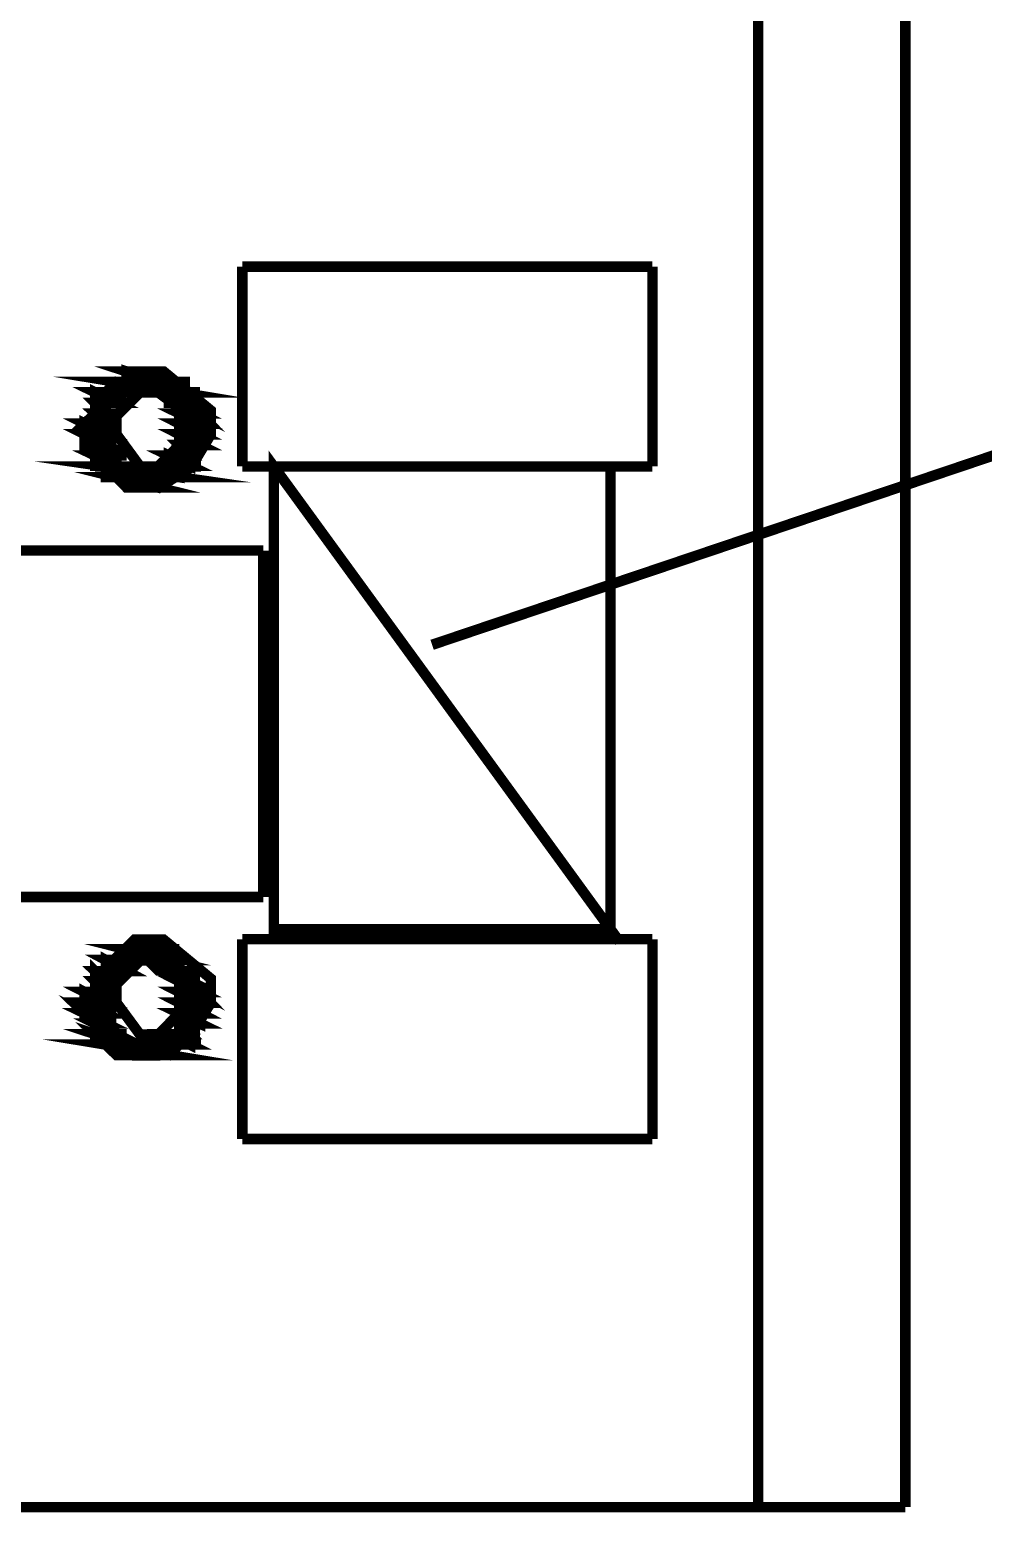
# Model space of a CAD drawing. Extents: x 0 to 210, y 0 to 297.
# Drawn here: x 100.04 to 103.88, y 230.9 to 236.88 of the extents above; entities that cross this region are included whole.
import ezdxf

# ---------------------------------------------------------------- set-up
doc = ezdxf.new("R2010")
doc.units = 0
doc.header["$MEASUREMENT"] = 0
doc.layers.add('C00-00-00-BLACK', color=7, linetype='Continuous')
doc.layers.add('CFF-00-00', color=1, linetype='Continuous')

msp = doc.modelspace()

# ---------------------------------------------------------------- linework, layer by layer
at = {"layer": 'C00-00-00-BLACK', "const_width": 0.0423}
for points in [[(103.568, 251.272), (103.568, 230.926)], [(102.975, 242.117), (102.975, 230.926)], [(100.896, 235.928), (102.549, 235.928)], [(100.896, 235.122), (100.896, 235.928)], [(102.549, 235.928), (102.549, 235.122)], [(102.549, 235.122), (100.896, 235.122)], [(101.023, 235.122), (101.023, 233.216)], [(102.38, 235.122), (102.38, 233.216)], [(99.7507, 234.783), (100.981, 234.783)], [(100.981, 234.783), (100.981, 233.386)], [(100.981, 233.386), (99.7507, 233.386)], [(100.896, 233.216), (102.549, 233.216)], [(100.896, 232.41), (100.896, 233.216)], [(102.549, 233.216), (102.549, 232.41)], [(102.549, 232.41), (100.896, 232.41)], [(95.1699, 230.926), (103.568, 230.926)]]:
    msp.add_lwpolyline(points, dxfattribs=at)
for points in [[(100.769, 235.295), (100.769, 235.348), (100.579, 235.505), (100.516, 235.505), (100.462, 235.505), (100.303, 235.348), (100.303, 235.295), (100.303, 235.231), (100.462, 235.037), (100.516, 235.037), (100.558, 235.037), (100.689, 235.118), (100.769, 235.251), (100.769, 235.295)], [(100.769, 235.295), (100.769, 235.348), (100.579, 235.505), (100.516, 235.505), (100.462, 235.505), (100.303, 235.348), (100.303, 235.295), (100.303, 235.231), (100.462, 235.037), (100.516, 235.037), (100.558, 235.037), (100.689, 235.118), (100.769, 235.251), (100.769, 235.295)], [(100.558, 235.505), (100.43, 235.505), (100.558, 235.463), (100.558, 235.505)], [(100.43, 235.505), (100.558, 235.463), (100.43, 235.463), (100.43, 235.505)], [(100.473, 235.505), (100.558, 235.505), (100.43, 235.505), (100.473, 235.505)], [(100.473, 235.505), (100.516, 235.505), (100.558, 235.505), (100.473, 235.505)], [(100.516, 235.505), (100.473, 235.505), (100.558, 235.505), (100.516, 235.505)], [(100.642, 235.463), (100.389, 235.463), (100.642, 235.421), (100.642, 235.463)], [(100.389, 235.421), (100.303, 235.421), (100.389, 235.379), (100.389, 235.421)], [(100.303, 235.421), (100.389, 235.379), (100.303, 235.379), (100.303, 235.421)], [(100.346, 235.421), (100.389, 235.421), (100.303, 235.421), (100.346, 235.421)], [(100.389, 235.463), (100.642, 235.421), (100.346, 235.421), (100.389, 235.463)], [(100.346, 235.421), (100.642, 235.421), (100.685, 235.421), (100.346, 235.421)], [(100.642, 235.421), (100.685, 235.421), (100.346, 235.421), (100.642, 235.421)], [(100.346, 235.421), (100.476, 235.421), (100.518, 235.421), (100.346, 235.421)], [(100.476, 235.421), (100.518, 235.421), (100.346, 235.421), (100.476, 235.421)], [(100.346, 235.421), (100.476, 235.421), (100.518, 235.421), (100.346, 235.421)], [(100.476, 235.421), (100.518, 235.421), (100.346, 235.421), (100.476, 235.421)], [(100.346, 235.421), (100.476, 235.421), (100.518, 235.421), (100.346, 235.421)], [(100.476, 235.421), (100.518, 235.421), (100.346, 235.421), (100.476, 235.421)], [(100.43, 235.421), (100.473, 235.421), (100.346, 235.421), (100.43, 235.421)], [(100.43, 235.421), (100.346, 235.421), (100.473, 235.421), (100.43, 235.421)], [(100.43, 235.421), (100.346, 235.421), (100.389, 235.421), (100.43, 235.421)], [(100.43, 235.463), (100.6, 235.463), (100.389, 235.463), (100.43, 235.463)], [(100.642, 235.463), (100.685, 235.463), (100.389, 235.463), (100.642, 235.463)], [(100.642, 235.463), (100.389, 235.463), (100.6, 235.463), (100.642, 235.463)], [(100.685, 235.295), (100.685, 235.326), (100.557, 235.421), (100.516, 235.421), (100.484, 235.421), (100.389, 235.326), (100.389, 235.295), (100.389, 235.252), (100.484, 235.122), (100.516, 235.122), (100.557, 235.122), (100.685, 235.252), (100.685, 235.295)], [(100.685, 235.295), (100.685, 235.326), (100.557, 235.421), (100.516, 235.421), (100.484, 235.421), (100.389, 235.326), (100.389, 235.295), (100.389, 235.252), (100.484, 235.122), (100.516, 235.122), (100.557, 235.122), (100.685, 235.252), (100.685, 235.295)], [(100.6, 235.463), (100.642, 235.463), (100.43, 235.463), (100.6, 235.463)], [(100.6, 235.463), (100.43, 235.463), (100.558, 235.463), (100.6, 235.463)], [(100.6, 235.463), (100.43, 235.463), (100.6, 235.463)], [(100.642, 235.421), (100.473, 235.421), (100.642, 235.421)], [(100.473, 235.421), (100.642, 235.421), (100.516, 235.421), (100.473, 235.421)], [(100.642, 235.421), (100.516, 235.421), (100.642, 235.421)], [(100.516, 235.421), (100.642, 235.421), (100.558, 235.421), (100.516, 235.421)], [(100.685, 235.421), (100.6, 235.421), (100.685, 235.379), (100.685, 235.421)], [(100.642, 235.421), (100.558, 235.421), (100.685, 235.421), (100.642, 235.421)], [(100.558, 235.421), (100.685, 235.421), (100.6, 235.421), (100.558, 235.421)], [(100.6, 235.421), (100.685, 235.379), (100.6, 235.379), (100.6, 235.421)], [(100.6, 235.421), (100.685, 235.421), (100.726, 235.421), (100.6, 235.421)], [(100.685, 235.421), (100.726, 235.421), (100.6, 235.421), (100.685, 235.421)], [(100.346, 235.379), (100.303, 235.379), (100.346, 235.336), (100.346, 235.379)], [(100.303, 235.379), (100.346, 235.336), (100.303, 235.336), (100.303, 235.379)], [(100.303, 235.379), (100.389, 235.379), (100.43, 235.379), (100.303, 235.379)], [(100.389, 235.379), (100.43, 235.379), (100.303, 235.379), (100.389, 235.379)], [(100.346, 235.379), (100.389, 235.379), (100.303, 235.379), (100.346, 235.379)], [(100.346, 235.379), (100.303, 235.379), (100.389, 235.379), (100.346, 235.379)], [(100.685, 235.379), (100.642, 235.379), (100.726, 235.336), (100.685, 235.379)], [(100.685, 235.379), (100.6, 235.379), (100.685, 235.379)], [(100.6, 235.379), (100.685, 235.379), (100.642, 235.379), (100.6, 235.379)], [(100.642, 235.379), (100.726, 235.336), (100.642, 235.336), (100.642, 235.379)], [(100.642, 235.379), (100.685, 235.379), (100.726, 235.379), (100.642, 235.379)], [(100.685, 235.379), (100.726, 235.379), (100.642, 235.379), (100.685, 235.379)], [(100.303, 235.336), (100.346, 235.295), (100.261, 235.295), (100.303, 235.336)], [(100.261, 235.295), (100.346, 235.252), (100.261, 235.252), (100.261, 235.295)], [(100.346, 235.336), (100.303, 235.336), (100.346, 235.295), (100.346, 235.336)], [(100.303, 235.336), (100.346, 235.336), (100.389, 235.336), (100.303, 235.336)], [(100.346, 235.336), (100.389, 235.336), (100.303, 235.336), (100.346, 235.336)], [(100.726, 235.336), (100.642, 235.336), (100.726, 235.295), (100.726, 235.336)], [(100.642, 235.336), (100.726, 235.295), (100.642, 235.295), (100.642, 235.336)], [(100.642, 235.336), (100.726, 235.336), (100.769, 235.336), (100.642, 235.336)], [(100.726, 235.336), (100.769, 235.336), (100.642, 235.336), (100.726, 235.336)], [(100.642, 235.295), (100.726, 235.252), (100.642, 235.252), (100.642, 235.295)], [(100.346, 235.295), (100.261, 235.295), (100.346, 235.252), (100.346, 235.295)], [(100.346, 235.252), (100.261, 235.252), (100.346, 235.209), (100.346, 235.252)], [(100.261, 235.295), (100.346, 235.295), (100.389, 235.295), (100.261, 235.295)], [(100.346, 235.295), (100.389, 235.295), (100.261, 235.295), (100.346, 235.295)], [(100.261, 235.252), (100.346, 235.209), (100.261, 235.209), (100.261, 235.252)], [(100.261, 235.252), (100.346, 235.252), (100.389, 235.252), (100.261, 235.252)], [(100.346, 235.252), (100.389, 235.252), (100.261, 235.252), (100.346, 235.252)], [(100.261, 235.252), (100.346, 235.252), (100.389, 235.252), (100.261, 235.252)], [(100.346, 235.252), (100.389, 235.252), (100.261, 235.252), (100.346, 235.252)], [(100.726, 235.295), (100.642, 235.295), (100.726, 235.252), (100.726, 235.295)], [(100.726, 235.252), (100.642, 235.252), (100.726, 235.209), (100.726, 235.252)], [(100.642, 235.295), (100.726, 235.295), (100.769, 235.295), (100.642, 235.295)], [(100.726, 235.295), (100.769, 235.295), (100.642, 235.295), (100.726, 235.295)], [(100.642, 235.295), (100.726, 235.295), (100.769, 235.295), (100.642, 235.295)], [(100.726, 235.295), (100.769, 235.295), (100.642, 235.295), (100.726, 235.295)], [(100.642, 235.252), (100.726, 235.209), (100.642, 235.209), (100.642, 235.252)], [(100.642, 235.252), (100.726, 235.252), (100.769, 235.252), (100.642, 235.252)], [(100.726, 235.252), (100.769, 235.252), (100.642, 235.252), (100.726, 235.252)], [(100.346, 235.209), (100.261, 235.209), (100.346, 235.209)], [(100.261, 235.209), (100.346, 235.209), (100.303, 235.209), (100.261, 235.209)], [(100.346, 235.209), (100.303, 235.209), (100.346, 235.166), (100.346, 235.209)], [(100.303, 235.209), (100.346, 235.166), (100.303, 235.166), (100.303, 235.209)], [(100.303, 235.209), (100.346, 235.209), (100.389, 235.209), (100.303, 235.209)], [(100.346, 235.209), (100.389, 235.209), (100.303, 235.209), (100.346, 235.209)], [(100.685, 235.209), (100.642, 235.209), (100.685, 235.166), (100.685, 235.209)], [(100.642, 235.209), (100.685, 235.166), (100.642, 235.166), (100.642, 235.209)], [(100.642, 235.209), (100.726, 235.209), (100.769, 235.209), (100.642, 235.209)], [(100.726, 235.209), (100.769, 235.209), (100.642, 235.209), (100.726, 235.209)], [(100.685, 235.209), (100.726, 235.209), (100.642, 235.209), (100.685, 235.209)], [(100.685, 235.209), (100.642, 235.209), (100.726, 235.209), (100.685, 235.209)], [(100.642, 235.122), (100.346, 235.122), (100.642, 235.079), (100.642, 235.122)], [(100.389, 235.166), (100.303, 235.166), (100.389, 235.125), (100.389, 235.166)], [(100.303, 235.166), (100.389, 235.125), (100.303, 235.125), (100.303, 235.166)], [(100.389, 235.166), (100.43, 235.166), (100.303, 235.166), (100.389, 235.166)], [(100.389, 235.166), (100.303, 235.166), (100.346, 235.166), (100.389, 235.166)], [(100.303, 235.166), (100.389, 235.166), (100.43, 235.166), (100.303, 235.166)], [(100.389, 235.166), (100.43, 235.166), (100.303, 235.166), (100.389, 235.166)], [(100.389, 235.122), (100.303, 235.122), (100.43, 235.122), (100.389, 235.122)], [(100.303, 235.122), (100.43, 235.122), (100.346, 235.122), (100.303, 235.122)], [(100.346, 235.122), (100.642, 235.079), (100.346, 235.079), (100.346, 235.122)], [(100.346, 235.122), (100.43, 235.122), (100.473, 235.122), (100.346, 235.122)], [(100.43, 235.122), (100.473, 235.122), (100.346, 235.122), (100.43, 235.122)], [(100.473, 235.122), (100.516, 235.122), (100.346, 235.122), (100.473, 235.122)], [(100.473, 235.122), (100.346, 235.122), (100.43, 235.122), (100.473, 235.122)], [(100.346, 235.122), (100.476, 235.122), (100.518, 235.122), (100.346, 235.122)], [(100.476, 235.122), (100.518, 235.122), (100.346, 235.122), (100.476, 235.122)], [(100.516, 235.122), (100.642, 235.122), (100.473, 235.122), (100.516, 235.122)], [(100.558, 235.122), (100.642, 235.122), (100.516, 235.122), (100.558, 235.122)], [(100.642, 235.122), (100.516, 235.122), (100.642, 235.122)], [(100.685, 235.166), (100.6, 235.166), (100.685, 235.125), (100.685, 235.166)], [(100.6, 235.122), (100.685, 235.122), (100.558, 235.122), (100.6, 235.122)], [(100.558, 235.122), (100.688, 235.122), (100.729, 235.122), (100.558, 235.122)], [(100.688, 235.122), (100.729, 235.122), (100.558, 235.122), (100.688, 235.122)], [(100.642, 235.122), (100.685, 235.122), (100.558, 235.122), (100.642, 235.122)], [(100.642, 235.122), (100.558, 235.122), (100.685, 235.122), (100.642, 235.122)], [(100.642, 235.122), (100.558, 235.122), (100.642, 235.122)], [(100.6, 235.166), (100.685, 235.125), (100.6, 235.125), (100.6, 235.166)], [(100.642, 235.166), (100.685, 235.166), (100.6, 235.166), (100.642, 235.166)], [(100.685, 235.122), (100.6, 235.122), (100.685, 235.122)], [(100.685, 235.166), (100.642, 235.166), (100.685, 235.166)], [(102.38, 235.122), (101.023, 235.122), (102.38, 233.256), (102.38, 235.122)], [(101.023, 235.122), (102.38, 233.256), (101.023, 233.256), (101.023, 235.122)], [(100.6, 235.079), (100.389, 235.079), (100.558, 235.037), (100.6, 235.079)], [(100.389, 235.079), (100.558, 235.037), (100.43, 235.037), (100.389, 235.079)], [(100.346, 235.079), (100.642, 235.079), (100.685, 235.079), (100.346, 235.079)], [(100.642, 235.079), (100.685, 235.079), (100.346, 235.079), (100.642, 235.079)], [(100.642, 235.079), (100.346, 235.079), (100.6, 235.079), (100.642, 235.079)], [(100.346, 235.079), (100.6, 235.079), (100.389, 235.079), (100.346, 235.079)], [(100.389, 235.079), (100.6, 235.079), (100.642, 235.079), (100.389, 235.079)], [(100.6, 235.079), (100.642, 235.079), (100.389, 235.079), (100.6, 235.079)], [(100.43, 235.037), (100.56, 235.037), (100.602, 235.037), (100.43, 235.037)], [(100.56, 235.037), (100.602, 235.037), (100.43, 235.037), (100.56, 235.037)], [(100.516, 235.037), (100.473, 235.037), (100.43, 235.037), (100.516, 235.037)], [(100.43, 235.037), (100.558, 235.037), (100.516, 235.037), (100.43, 235.037)], [(100.516, 235.037), (100.558, 235.037), (100.473, 235.037), (100.516, 235.037)], [(100.769, 233.003), (100.769, 233.057), (100.579, 233.214), (100.516, 233.214), (100.462, 233.214), (100.303, 233.057), (100.303, 233.003), (100.303, 232.94), (100.462, 232.747), (100.516, 232.747), (100.558, 232.747), (100.689, 232.828), (100.769, 232.96), (100.769, 233.003)], [(100.769, 233.003), (100.769, 233.057), (100.579, 233.214), (100.516, 233.214), (100.462, 233.214), (100.303, 233.057), (100.303, 233.003), (100.303, 232.94), (100.462, 232.747), (100.516, 232.747), (100.558, 232.747), (100.689, 232.828), (100.769, 232.96), (100.769, 233.003)], [(100.6, 233.175), (100.43, 233.175), (100.6, 233.132), (100.6, 233.175)], [(100.43, 233.175), (100.6, 233.132), (100.389, 233.132), (100.43, 233.175)], [(100.473, 233.175), (100.558, 233.175), (100.43, 233.175), (100.473, 233.175)], [(100.43, 233.175), (100.56, 233.175), (100.602, 233.175), (100.43, 233.175)], [(100.56, 233.175), (100.602, 233.175), (100.43, 233.175), (100.56, 233.175)], [(100.6, 233.175), (100.642, 233.175), (100.43, 233.175), (100.6, 233.175)], [(100.6, 233.175), (100.43, 233.175), (100.558, 233.175), (100.6, 233.175)], [(100.516, 233.132), (100.642, 233.09), (100.558, 233.09), (100.516, 233.132)], [(100.473, 233.175), (100.516, 233.175), (100.558, 233.175), (100.473, 233.175)], [(100.516, 233.175), (100.473, 233.175), (100.558, 233.175), (100.516, 233.175)], [(100.389, 233.087), (100.303, 233.087), (100.346, 233.046), (100.389, 233.087)], [(100.473, 233.132), (100.346, 233.132), (100.43, 233.087), (100.473, 233.132)], [(100.303, 233.087), (100.346, 233.046), (100.303, 233.046), (100.303, 233.087)], [(100.346, 233.087), (100.389, 233.087), (100.303, 233.087), (100.346, 233.087)], [(100.303, 233.087), (100.389, 233.087), (100.43, 233.087), (100.303, 233.087)], [(100.389, 233.087), (100.43, 233.087), (100.303, 233.087), (100.389, 233.087)], [(100.303, 233.087), (100.389, 233.087), (100.43, 233.087), (100.303, 233.087)], [(100.389, 233.087), (100.43, 233.087), (100.303, 233.087), (100.389, 233.087)], [(100.346, 233.132), (100.43, 233.087), (100.346, 233.087), (100.346, 233.132)], [(100.389, 233.132), (100.642, 233.132), (100.346, 233.132), (100.389, 233.132)], [(100.346, 233.132), (100.642, 233.132), (100.685, 233.132), (100.346, 233.132)], [(100.642, 233.132), (100.685, 233.132), (100.346, 233.132), (100.642, 233.132)], [(100.346, 233.132), (100.476, 233.132), (100.518, 233.132), (100.346, 233.132)], [(100.476, 233.132), (100.518, 233.132), (100.346, 233.132), (100.476, 233.132)], [(100.346, 233.132), (100.476, 233.132), (100.518, 233.132), (100.346, 233.132)], [(100.476, 233.132), (100.518, 233.132), (100.346, 233.132), (100.476, 233.132)], [(100.43, 233.087), (100.346, 233.087), (100.389, 233.087), (100.43, 233.087)], [(100.642, 233.132), (100.685, 233.132), (100.389, 233.132), (100.642, 233.132)], [(100.642, 233.132), (100.389, 233.132), (100.6, 233.132), (100.642, 233.132)], [(100.642, 233.132), (100.389, 233.132), (100.642, 233.132)], [(100.685, 233.003), (100.685, 233.034), (100.557, 233.13), (100.516, 233.13), (100.484, 233.13), (100.389, 233.034), (100.389, 233.003), (100.389, 232.96), (100.484, 232.831), (100.516, 232.831), (100.557, 232.831), (100.685, 232.96), (100.685, 233.003)], [(100.685, 233.003), (100.685, 233.034), (100.557, 233.13), (100.516, 233.13), (100.484, 233.13), (100.389, 233.034), (100.389, 233.003), (100.389, 232.96), (100.484, 232.831), (100.516, 232.831), (100.557, 232.831), (100.685, 232.96), (100.685, 233.003)], [(100.642, 233.132), (100.516, 233.132), (100.642, 233.09), (100.642, 233.132)], [(100.642, 233.132), (100.473, 233.132), (100.642, 233.132)], [(100.473, 233.132), (100.642, 233.132), (100.516, 233.132), (100.473, 233.132)], [(100.6, 233.087), (100.685, 233.046), (100.642, 233.046), (100.6, 233.087)], [(100.685, 233.087), (100.6, 233.087), (100.685, 233.046), (100.685, 233.087)], [(100.642, 233.087), (100.558, 233.087), (100.685, 233.087), (100.642, 233.087)], [(100.558, 233.087), (100.685, 233.087), (100.6, 233.087), (100.558, 233.087)], [(100.6, 233.087), (100.685, 233.087), (100.726, 233.087), (100.6, 233.087)], [(100.685, 233.087), (100.726, 233.087), (100.6, 233.087), (100.685, 233.087)], [(100.6, 233.087), (100.685, 233.087), (100.726, 233.087), (100.6, 233.087)], [(100.685, 233.087), (100.726, 233.087), (100.6, 233.087), (100.685, 233.087)], [(100.346, 233.046), (100.303, 233.046), (100.346, 233.003), (100.346, 233.046)], [(100.303, 233.046), (100.346, 233.003), (100.303, 233.003), (100.303, 233.046)], [(100.303, 233.046), (100.346, 233.046), (100.389, 233.046), (100.303, 233.046)], [(100.346, 233.046), (100.389, 233.046), (100.303, 233.046), (100.346, 233.046)], [(100.685, 233.046), (100.642, 233.046), (100.726, 233.003), (100.685, 233.046)], [(100.642, 233.046), (100.726, 233.003), (100.642, 233.003), (100.642, 233.046)], [(100.642, 233.046), (100.685, 233.046), (100.726, 233.046), (100.642, 233.046)], [(100.685, 233.046), (100.726, 233.046), (100.642, 233.046), (100.685, 233.046)], [(100.261, 232.917), (100.346, 232.876), (100.303, 232.876), (100.261, 232.917)], [(100.346, 233.003), (100.261, 233.003), (100.346, 232.96), (100.346, 233.003)], [(100.261, 233.003), (100.346, 232.96), (100.261, 232.96), (100.261, 233.003)], [(100.303, 233.003), (100.346, 233.003), (100.261, 233.003), (100.303, 233.003)], [(100.261, 233.003), (100.346, 233.003), (100.389, 233.003), (100.261, 233.003)], [(100.346, 233.003), (100.389, 233.003), (100.261, 233.003), (100.346, 233.003)], [(100.261, 232.96), (100.346, 232.917), (100.261, 232.917), (100.261, 232.96)], [(100.346, 233.003), (100.303, 233.003), (100.346, 233.003)], [(100.726, 233.003), (100.642, 233.003), (100.726, 232.96), (100.726, 233.003)], [(100.642, 233.003), (100.726, 232.96), (100.642, 232.96), (100.642, 233.003)], [(100.642, 233.003), (100.726, 233.003), (100.769, 233.003), (100.642, 233.003)], [(100.726, 233.003), (100.769, 233.003), (100.642, 233.003), (100.726, 233.003)], [(100.642, 233.003), (100.726, 233.003), (100.769, 233.003), (100.642, 233.003)], [(100.726, 233.003), (100.769, 233.003), (100.642, 233.003), (100.726, 233.003)], [(100.642, 232.96), (100.726, 232.917), (100.642, 232.917), (100.642, 232.96)], [(100.346, 232.917), (100.261, 232.917), (100.346, 232.876), (100.346, 232.917)], [(100.346, 232.96), (100.261, 232.96), (100.346, 232.917), (100.346, 232.96)], [(100.261, 232.96), (100.346, 232.96), (100.389, 232.96), (100.261, 232.96)], [(100.346, 232.96), (100.389, 232.96), (100.261, 232.96), (100.346, 232.96)], [(100.261, 232.917), (100.346, 232.917), (100.389, 232.917), (100.261, 232.917)], [(100.346, 232.917), (100.389, 232.917), (100.261, 232.917), (100.346, 232.917)], [(100.726, 232.917), (100.642, 232.917), (100.726, 232.876), (100.726, 232.917)], [(100.726, 232.96), (100.642, 232.96), (100.726, 232.917), (100.726, 232.96)], [(100.642, 232.96), (100.726, 232.96), (100.769, 232.96), (100.642, 232.96)], [(100.726, 232.96), (100.769, 232.96), (100.642, 232.96), (100.726, 232.96)], [(100.642, 232.917), (100.726, 232.876), (100.642, 232.876), (100.642, 232.917)], [(100.642, 232.917), (100.726, 232.917), (100.769, 232.917), (100.642, 232.917)], [(100.726, 232.917), (100.769, 232.917), (100.642, 232.917), (100.726, 232.917)], [(100.642, 232.917), (100.726, 232.917), (100.769, 232.917), (100.642, 232.917)], [(100.726, 232.917), (100.769, 232.917), (100.642, 232.917), (100.726, 232.917)], [(100.346, 232.876), (100.303, 232.876), (100.389, 232.833), (100.346, 232.876)], [(100.303, 232.833), (100.43, 232.791), (100.346, 232.791), (100.303, 232.833)], [(100.303, 232.876), (100.389, 232.833), (100.303, 232.833), (100.303, 232.876)], [(100.303, 232.876), (100.346, 232.876), (100.389, 232.876), (100.303, 232.876)], [(100.346, 232.876), (100.389, 232.876), (100.303, 232.876), (100.346, 232.876)], [(100.303, 232.876), (100.346, 232.876), (100.389, 232.876), (100.303, 232.876)], [(100.346, 232.876), (100.389, 232.876), (100.303, 232.876), (100.346, 232.876)], [(100.685, 232.876), (100.642, 232.876), (100.685, 232.833), (100.685, 232.876)], [(100.642, 232.876), (100.685, 232.833), (100.642, 232.833), (100.642, 232.876)], [(100.685, 232.876), (100.726, 232.876), (100.642, 232.876), (100.685, 232.876)], [(100.685, 232.876), (100.642, 232.876), (100.726, 232.876), (100.685, 232.876)], [(100.642, 232.791), (100.346, 232.791), (100.6, 232.749), (100.642, 232.791)], [(100.389, 232.833), (100.303, 232.833), (100.43, 232.791), (100.389, 232.833)], [(100.303, 232.833), (100.389, 232.833), (100.43, 232.833), (100.303, 232.833)], [(100.389, 232.833), (100.43, 232.833), (100.303, 232.833), (100.389, 232.833)], [(100.303, 232.833), (100.389, 232.833), (100.43, 232.833), (100.303, 232.833)], [(100.389, 232.833), (100.43, 232.833), (100.303, 232.833), (100.389, 232.833)], [(100.346, 232.791), (100.6, 232.749), (100.389, 232.749), (100.346, 232.791)], [(100.346, 232.791), (100.43, 232.791), (100.473, 232.791), (100.346, 232.791)], [(100.43, 232.791), (100.473, 232.791), (100.346, 232.791), (100.43, 232.791)], [(100.473, 232.791), (100.516, 232.791), (100.346, 232.791), (100.473, 232.791)], [(100.473, 232.791), (100.346, 232.791), (100.43, 232.791), (100.473, 232.791)], [(100.346, 232.791), (100.476, 232.791), (100.518, 232.791), (100.346, 232.791)], [(100.476, 232.791), (100.518, 232.791), (100.346, 232.791), (100.476, 232.791)], [(100.346, 232.791), (100.476, 232.791), (100.518, 232.791), (100.346, 232.791)], [(100.476, 232.791), (100.518, 232.791), (100.346, 232.791), (100.476, 232.791)], [(100.346, 232.791), (100.642, 232.791), (100.685, 232.791), (100.346, 232.791)], [(100.642, 232.791), (100.685, 232.791), (100.346, 232.791), (100.642, 232.791)], [(100.346, 232.791), (100.642, 232.791), (100.685, 232.791), (100.346, 232.791)], [(100.642, 232.791), (100.685, 232.791), (100.346, 232.791), (100.642, 232.791)], [(100.516, 232.791), (100.642, 232.791), (100.473, 232.791), (100.516, 232.791)], [(100.558, 232.791), (100.642, 232.791), (100.516, 232.791), (100.558, 232.791)], [(100.642, 232.791), (100.516, 232.791), (100.642, 232.791)], [(100.6, 232.833), (100.685, 232.791), (100.558, 232.791), (100.6, 232.833)], [(100.685, 232.833), (100.6, 232.833), (100.685, 232.791), (100.685, 232.833)], [(100.558, 232.791), (100.688, 232.791), (100.729, 232.791), (100.558, 232.791)], [(100.688, 232.791), (100.729, 232.791), (100.558, 232.791), (100.688, 232.791)], [(100.642, 232.791), (100.685, 232.791), (100.558, 232.791), (100.642, 232.791)], [(100.642, 232.791), (100.558, 232.791), (100.685, 232.791), (100.642, 232.791)], [(100.642, 232.791), (100.558, 232.791), (100.642, 232.791)], [(100.642, 232.833), (100.685, 232.833), (100.6, 232.833), (100.642, 232.833)], [(100.6, 232.833), (100.685, 232.833), (100.726, 232.833), (100.6, 232.833)], [(100.685, 232.833), (100.726, 232.833), (100.6, 232.833), (100.685, 232.833)], [(100.685, 232.833), (100.642, 232.833), (100.685, 232.833)], [(100.389, 232.749), (100.6, 232.749), (100.642, 232.749), (100.389, 232.749)], [(100.6, 232.749), (100.642, 232.749), (100.389, 232.749), (100.6, 232.749)], [(100.6, 232.749), (100.389, 232.749), (100.558, 232.749), (100.6, 232.749)], [(100.389, 232.749), (100.558, 232.749), (100.43, 232.749), (100.389, 232.749)], [(100.43, 232.749), (100.56, 232.749), (100.602, 232.749), (100.43, 232.749)], [(100.56, 232.749), (100.602, 232.749), (100.43, 232.749), (100.56, 232.749)], [(100.516, 232.749), (100.473, 232.749), (100.43, 232.749), (100.516, 232.749)], [(100.43, 232.749), (100.558, 232.749), (100.516, 232.749), (100.43, 232.749)], [(100.516, 232.749), (100.558, 232.749), (100.473, 232.749), (100.516, 232.749)]]:
    msp.add_lwpolyline(points, close=True, dxfattribs=at)
at = {"layer": 'C00-00-00-BLACK'}
for points in [[(100.473, 235.505), (100.558, 235.505), (100.43, 235.505), (100.473, 235.505)], [(100.558, 235.505), (100.43, 235.505), (100.558, 235.463), (100.558, 235.505)], [(100.43, 235.505), (100.558, 235.463), (100.43, 235.463), (100.43, 235.505)], [(100.473, 235.505), (100.516, 235.505), (100.558, 235.505), (100.473, 235.505)], [(100.516, 235.505), (100.473, 235.505), (100.558, 235.505), (100.516, 235.505)], [(100.389, 235.463), (100.642, 235.421), (100.346, 235.421), (100.389, 235.463)], [(100.43, 235.463), (100.6, 235.463), (100.389, 235.463), (100.43, 235.463)], [(100.642, 235.463), (100.685, 235.463), (100.389, 235.463), (100.642, 235.463)], [(100.642, 235.463), (100.389, 235.463), (100.6, 235.463), (100.642, 235.463)], [(100.642, 235.463), (100.389, 235.463), (100.642, 235.421), (100.642, 235.463)], [(100.6, 235.463), (100.642, 235.463), (100.43, 235.463), (100.6, 235.463)], [(100.6, 235.463), (100.43, 235.463), (100.558, 235.463), (100.6, 235.463)], [(100.6, 235.463), (100.43, 235.463), (100.6, 235.463)], [(100.346, 235.421), (100.389, 235.421), (100.303, 235.421), (100.346, 235.421)], [(100.389, 235.421), (100.303, 235.421), (100.389, 235.379), (100.389, 235.421)], [(100.303, 235.421), (100.389, 235.379), (100.303, 235.379), (100.303, 235.421)], [(100.346, 235.421), (100.642, 235.421), (100.685, 235.421), (100.346, 235.421)], [(100.642, 235.421), (100.685, 235.421), (100.346, 235.421), (100.642, 235.421)], [(100.346, 235.421), (100.476, 235.421), (100.518, 235.421), (100.346, 235.421)], [(100.476, 235.421), (100.518, 235.421), (100.346, 235.421), (100.476, 235.421)], [(100.346, 235.421), (100.476, 235.421), (100.518, 235.421), (100.346, 235.421)], [(100.476, 235.421), (100.518, 235.421), (100.346, 235.421), (100.476, 235.421)], [(100.346, 235.421), (100.476, 235.421), (100.518, 235.421), (100.346, 235.421)], [(100.476, 235.421), (100.518, 235.421), (100.346, 235.421), (100.476, 235.421)], [(100.43, 235.421), (100.473, 235.421), (100.346, 235.421), (100.43, 235.421)], [(100.43, 235.421), (100.346, 235.421), (100.473, 235.421), (100.43, 235.421)], [(100.43, 235.421), (100.346, 235.421), (100.389, 235.421), (100.43, 235.421)], [(100.642, 235.421), (100.473, 235.421), (100.642, 235.421)], [(100.473, 235.421), (100.642, 235.421), (100.516, 235.421), (100.473, 235.421)], [(100.642, 235.421), (100.516, 235.421), (100.642, 235.421)], [(100.516, 235.421), (100.642, 235.421), (100.558, 235.421), (100.516, 235.421)], [(100.642, 235.421), (100.558, 235.421), (100.685, 235.421), (100.642, 235.421)], [(100.558, 235.421), (100.685, 235.421), (100.6, 235.421), (100.558, 235.421)], [(100.6, 235.421), (100.685, 235.421), (100.726, 235.421), (100.6, 235.421)], [(100.685, 235.421), (100.726, 235.421), (100.6, 235.421), (100.685, 235.421)], [(100.685, 235.421), (100.6, 235.421), (100.685, 235.379), (100.685, 235.421)], [(100.6, 235.421), (100.685, 235.379), (100.6, 235.379), (100.6, 235.421)], [(100.303, 235.336), (100.346, 235.295), (100.261, 235.295), (100.303, 235.336)], [(100.303, 235.379), (100.389, 235.379), (100.43, 235.379), (100.303, 235.379)], [(100.389, 235.379), (100.43, 235.379), (100.303, 235.379), (100.389, 235.379)], [(100.346, 235.379), (100.389, 235.379), (100.303, 235.379), (100.346, 235.379)], [(100.346, 235.379), (100.303, 235.379), (100.389, 235.379), (100.346, 235.379)], [(100.346, 235.379), (100.303, 235.379), (100.346, 235.336), (100.346, 235.379)], [(100.303, 235.379), (100.346, 235.336), (100.303, 235.336), (100.303, 235.379)], [(100.303, 235.336), (100.346, 235.336), (100.389, 235.336), (100.303, 235.336)], [(100.346, 235.336), (100.389, 235.336), (100.303, 235.336), (100.346, 235.336)], [(100.346, 235.336), (100.303, 235.336), (100.346, 235.295), (100.346, 235.336)], [(100.685, 235.379), (100.6, 235.379), (100.685, 235.379)], [(100.6, 235.379), (100.685, 235.379), (100.642, 235.379), (100.6, 235.379)], [(100.642, 235.379), (100.685, 235.379), (100.726, 235.379), (100.642, 235.379)], [(100.685, 235.379), (100.726, 235.379), (100.642, 235.379), (100.685, 235.379)], [(100.685, 235.379), (100.642, 235.379), (100.726, 235.336), (100.685, 235.379)], [(100.642, 235.379), (100.726, 235.336), (100.642, 235.336), (100.642, 235.379)], [(100.642, 235.336), (100.726, 235.336), (100.769, 235.336), (100.642, 235.336)], [(100.726, 235.336), (100.769, 235.336), (100.642, 235.336), (100.726, 235.336)], [(100.726, 235.336), (100.642, 235.336), (100.726, 235.295), (100.726, 235.336)], [(100.642, 235.336), (100.726, 235.295), (100.642, 235.295), (100.642, 235.336)], [(100.261, 235.295), (100.346, 235.295), (100.389, 235.295), (100.261, 235.295)], [(100.346, 235.295), (100.389, 235.295), (100.261, 235.295), (100.346, 235.295)], [(100.346, 235.295), (100.261, 235.295), (100.346, 235.252), (100.346, 235.295)], [(100.261, 235.295), (100.346, 235.252), (100.261, 235.252), (100.261, 235.295)], [(100.642, 235.295), (100.726, 235.295), (100.769, 235.295), (100.642, 235.295)], [(100.726, 235.295), (100.769, 235.295), (100.642, 235.295), (100.726, 235.295)], [(100.642, 235.295), (100.726, 235.295), (100.769, 235.295), (100.642, 235.295)], [(100.726, 235.295), (100.769, 235.295), (100.642, 235.295), (100.726, 235.295)], [(100.726, 235.295), (100.642, 235.295), (100.726, 235.252), (100.726, 235.295)], [(100.642, 235.295), (100.726, 235.252), (100.642, 235.252), (100.642, 235.295)], [(100.261, 235.252), (100.346, 235.252), (100.389, 235.252), (100.261, 235.252)], [(100.346, 235.252), (100.389, 235.252), (100.261, 235.252), (100.346, 235.252)], [(100.261, 235.252), (100.346, 235.252), (100.389, 235.252), (100.261, 235.252)], [(100.346, 235.252), (100.389, 235.252), (100.261, 235.252), (100.346, 235.252)], [(100.346, 235.252), (100.261, 235.252), (100.346, 235.209), (100.346, 235.252)], [(100.261, 235.252), (100.346, 235.209), (100.261, 235.209), (100.261, 235.252)], [(100.346, 235.209), (100.261, 235.209), (100.346, 235.209)], [(100.261, 235.209), (100.346, 235.209), (100.303, 235.209), (100.261, 235.209)], [(100.303, 235.209), (100.346, 235.209), (100.389, 235.209), (100.303, 235.209)], [(100.346, 235.209), (100.389, 235.209), (100.303, 235.209), (100.346, 235.209)], [(100.346, 235.209), (100.303, 235.209), (100.346, 235.166), (100.346, 235.209)], [(100.303, 235.209), (100.346, 235.166), (100.303, 235.166), (100.303, 235.209)], [(100.642, 235.252), (100.726, 235.252), (100.769, 235.252), (100.642, 235.252)], [(100.726, 235.252), (100.769, 235.252), (100.642, 235.252), (100.726, 235.252)], [(100.726, 235.252), (100.642, 235.252), (100.726, 235.209), (100.726, 235.252)], [(100.642, 235.252), (100.726, 235.209), (100.642, 235.209), (100.642, 235.252)], [(100.642, 235.209), (100.726, 235.209), (100.769, 235.209), (100.642, 235.209)], [(100.726, 235.209), (100.769, 235.209), (100.642, 235.209), (100.726, 235.209)], [(100.685, 235.209), (100.726, 235.209), (100.642, 235.209), (100.685, 235.209)], [(100.685, 235.209), (100.642, 235.209), (100.726, 235.209), (100.685, 235.209)], [(100.685, 235.209), (100.642, 235.209), (100.685, 235.166), (100.685, 235.209)], [(100.642, 235.209), (100.685, 235.166), (100.642, 235.166), (100.642, 235.209)], [(100.389, 235.166), (100.43, 235.166), (100.303, 235.166), (100.389, 235.166)], [(100.389, 235.166), (100.303, 235.166), (100.346, 235.166), (100.389, 235.166)], [(100.303, 235.166), (100.389, 235.166), (100.43, 235.166), (100.303, 235.166)], [(100.389, 235.166), (100.43, 235.166), (100.303, 235.166), (100.389, 235.166)], [(100.389, 235.166), (100.303, 235.166), (100.389, 235.125), (100.389, 235.166)], [(100.303, 235.166), (100.389, 235.125), (100.303, 235.125), (100.303, 235.166)], [(100.642, 235.166), (100.685, 235.166), (100.6, 235.166), (100.642, 235.166)], [(100.685, 235.166), (100.6, 235.166), (100.685, 235.125), (100.685, 235.166)], [(100.6, 235.166), (100.685, 235.125), (100.6, 235.125), (100.6, 235.166)], [(100.685, 235.166), (100.642, 235.166), (100.685, 235.166)], [(100.389, 235.122), (100.303, 235.122), (100.43, 235.122), (100.389, 235.122)], [(100.303, 235.122), (100.43, 235.122), (100.346, 235.122), (100.303, 235.122)], [(100.346, 235.122), (100.43, 235.122), (100.473, 235.122), (100.346, 235.122)], [(100.43, 235.122), (100.473, 235.122), (100.346, 235.122), (100.43, 235.122)], [(100.473, 235.122), (100.516, 235.122), (100.346, 235.122), (100.473, 235.122)], [(100.473, 235.122), (100.346, 235.122), (100.43, 235.122), (100.473, 235.122)], [(100.346, 235.122), (100.476, 235.122), (100.518, 235.122), (100.346, 235.122)], [(100.476, 235.122), (100.518, 235.122), (100.346, 235.122), (100.476, 235.122)], [(100.642, 235.122), (100.346, 235.122), (100.642, 235.079), (100.642, 235.122)], [(100.346, 235.122), (100.642, 235.079), (100.346, 235.079), (100.346, 235.122)], [(100.516, 235.122), (100.642, 235.122), (100.473, 235.122), (100.516, 235.122)], [(100.558, 235.122), (100.642, 235.122), (100.516, 235.122), (100.558, 235.122)], [(100.642, 235.122), (100.516, 235.122), (100.642, 235.122)], [(100.6, 235.122), (100.685, 235.122), (100.558, 235.122), (100.6, 235.122)], [(100.558, 235.122), (100.688, 235.122), (100.729, 235.122), (100.558, 235.122)], [(100.688, 235.122), (100.729, 235.122), (100.558, 235.122), (100.688, 235.122)], [(100.642, 235.122), (100.685, 235.122), (100.558, 235.122), (100.642, 235.122)], [(100.642, 235.122), (100.558, 235.122), (100.685, 235.122), (100.642, 235.122)], [(100.642, 235.122), (100.558, 235.122), (100.642, 235.122)], [(100.685, 235.122), (100.6, 235.122), (100.685, 235.122)], [(102.38, 235.122), (101.023, 235.122), (102.38, 233.256), (102.38, 235.122)], [(101.023, 235.122), (102.38, 233.256), (101.023, 233.256), (101.023, 235.122)], [(100.346, 235.079), (100.642, 235.079), (100.685, 235.079), (100.346, 235.079)], [(100.642, 235.079), (100.685, 235.079), (100.346, 235.079), (100.642, 235.079)], [(100.642, 235.079), (100.346, 235.079), (100.6, 235.079), (100.642, 235.079)], [(100.346, 235.079), (100.6, 235.079), (100.389, 235.079), (100.346, 235.079)], [(100.389, 235.079), (100.6, 235.079), (100.642, 235.079), (100.389, 235.079)], [(100.6, 235.079), (100.642, 235.079), (100.389, 235.079), (100.6, 235.079)], [(100.6, 235.079), (100.389, 235.079), (100.558, 235.037), (100.6, 235.079)], [(100.389, 235.079), (100.558, 235.037), (100.43, 235.037), (100.389, 235.079)], [(100.43, 235.037), (100.56, 235.037), (100.602, 235.037), (100.43, 235.037)], [(100.56, 235.037), (100.602, 235.037), (100.43, 235.037), (100.56, 235.037)], [(100.516, 235.037), (100.473, 235.037), (100.43, 235.037), (100.516, 235.037)], [(100.43, 235.037), (100.558, 235.037), (100.516, 235.037), (100.43, 235.037)], [(100.516, 235.037), (100.558, 235.037), (100.473, 235.037), (100.516, 235.037)], [(100.43, 233.175), (100.6, 233.132), (100.389, 233.132), (100.43, 233.175)], [(100.473, 233.175), (100.558, 233.175), (100.43, 233.175), (100.473, 233.175)], [(100.43, 233.175), (100.56, 233.175), (100.602, 233.175), (100.43, 233.175)], [(100.56, 233.175), (100.602, 233.175), (100.43, 233.175), (100.56, 233.175)], [(100.6, 233.175), (100.642, 233.175), (100.43, 233.175), (100.6, 233.175)], [(100.6, 233.175), (100.43, 233.175), (100.558, 233.175), (100.6, 233.175)], [(100.6, 233.175), (100.43, 233.175), (100.6, 233.132), (100.6, 233.175)], [(100.473, 233.175), (100.516, 233.175), (100.558, 233.175), (100.473, 233.175)], [(100.516, 233.175), (100.473, 233.175), (100.558, 233.175), (100.516, 233.175)], [(100.389, 233.132), (100.642, 233.132), (100.346, 233.132), (100.389, 233.132)], [(100.346, 233.132), (100.642, 233.132), (100.685, 233.132), (100.346, 233.132)], [(100.642, 233.132), (100.685, 233.132), (100.346, 233.132), (100.642, 233.132)], [(100.346, 233.132), (100.476, 233.132), (100.518, 233.132), (100.346, 233.132)], [(100.476, 233.132), (100.518, 233.132), (100.346, 233.132), (100.476, 233.132)], [(100.346, 233.132), (100.476, 233.132), (100.518, 233.132), (100.346, 233.132)], [(100.476, 233.132), (100.518, 233.132), (100.346, 233.132), (100.476, 233.132)], [(100.473, 233.132), (100.346, 233.132), (100.43, 233.087), (100.473, 233.132)], [(100.346, 233.132), (100.43, 233.087), (100.346, 233.087), (100.346, 233.132)], [(100.642, 233.132), (100.685, 233.132), (100.389, 233.132), (100.642, 233.132)], [(100.642, 233.132), (100.389, 233.132), (100.6, 233.132), (100.642, 233.132)], [(100.642, 233.132), (100.389, 233.132), (100.642, 233.132)], [(100.642, 233.132), (100.473, 233.132), (100.642, 233.132)], [(100.473, 233.132), (100.642, 233.132), (100.516, 233.132), (100.473, 233.132)], [(100.642, 233.132), (100.516, 233.132), (100.642, 233.09), (100.642, 233.132)], [(100.516, 233.132), (100.642, 233.09), (100.558, 233.09), (100.516, 233.132)], [(100.346, 233.087), (100.389, 233.087), (100.303, 233.087), (100.346, 233.087)], [(100.303, 233.087), (100.389, 233.087), (100.43, 233.087), (100.303, 233.087)], [(100.389, 233.087), (100.43, 233.087), (100.303, 233.087), (100.389, 233.087)], [(100.303, 233.087), (100.389, 233.087), (100.43, 233.087), (100.303, 233.087)], [(100.389, 233.087), (100.43, 233.087), (100.303, 233.087), (100.389, 233.087)], [(100.389, 233.087), (100.303, 233.087), (100.346, 233.046), (100.389, 233.087)], [(100.303, 233.087), (100.346, 233.046), (100.303, 233.046), (100.303, 233.087)], [(100.43, 233.087), (100.346, 233.087), (100.389, 233.087), (100.43, 233.087)], [(100.642, 233.087), (100.558, 233.087), (100.685, 233.087), (100.642, 233.087)], [(100.558, 233.087), (100.685, 233.087), (100.6, 233.087), (100.558, 233.087)], [(100.6, 233.087), (100.685, 233.087), (100.726, 233.087), (100.6, 233.087)], [(100.685, 233.087), (100.726, 233.087), (100.6, 233.087), (100.685, 233.087)], [(100.6, 233.087), (100.685, 233.087), (100.726, 233.087), (100.6, 233.087)], [(100.685, 233.087), (100.726, 233.087), (100.6, 233.087), (100.685, 233.087)], [(100.685, 233.087), (100.6, 233.087), (100.685, 233.046), (100.685, 233.087)], [(100.6, 233.087), (100.685, 233.046), (100.642, 233.046), (100.6, 233.087)], [(100.303, 233.003), (100.346, 233.003), (100.261, 233.003), (100.303, 233.003)], [(100.261, 233.003), (100.346, 233.003), (100.389, 233.003), (100.261, 233.003)], [(100.346, 233.003), (100.389, 233.003), (100.261, 233.003), (100.346, 233.003)], [(100.346, 233.003), (100.261, 233.003), (100.346, 232.96), (100.346, 233.003)], [(100.261, 233.003), (100.346, 232.96), (100.261, 232.96), (100.261, 233.003)], [(100.303, 233.046), (100.346, 233.046), (100.389, 233.046), (100.303, 233.046)], [(100.346, 233.046), (100.389, 233.046), (100.303, 233.046), (100.346, 233.046)], [(100.346, 233.046), (100.303, 233.046), (100.346, 233.003), (100.346, 233.046)], [(100.303, 233.046), (100.346, 233.003), (100.303, 233.003), (100.303, 233.046)], [(100.346, 233.003), (100.303, 233.003), (100.346, 233.003)], [(100.642, 233.046), (100.685, 233.046), (100.726, 233.046), (100.642, 233.046)], [(100.685, 233.046), (100.726, 233.046), (100.642, 233.046), (100.685, 233.046)], [(100.685, 233.046), (100.642, 233.046), (100.726, 233.003), (100.685, 233.046)], [(100.642, 233.046), (100.726, 233.003), (100.642, 233.003), (100.642, 233.046)], [(100.642, 233.003), (100.726, 233.003), (100.769, 233.003), (100.642, 233.003)], [(100.726, 233.003), (100.769, 233.003), (100.642, 233.003), (100.726, 233.003)], [(100.642, 233.003), (100.726, 233.003), (100.769, 233.003), (100.642, 233.003)], [(100.726, 233.003), (100.769, 233.003), (100.642, 233.003), (100.726, 233.003)], [(100.726, 233.003), (100.642, 233.003), (100.726, 232.96), (100.726, 233.003)], [(100.642, 233.003), (100.726, 232.96), (100.642, 232.96), (100.642, 233.003)], [(100.261, 232.96), (100.346, 232.96), (100.389, 232.96), (100.261, 232.96)], [(100.346, 232.96), (100.389, 232.96), (100.261, 232.96), (100.346, 232.96)], [(100.346, 232.96), (100.261, 232.96), (100.346, 232.917), (100.346, 232.96)], [(100.261, 232.96), (100.346, 232.917), (100.261, 232.917), (100.261, 232.96)], [(100.642, 232.96), (100.726, 232.96), (100.769, 232.96), (100.642, 232.96)], [(100.726, 232.96), (100.769, 232.96), (100.642, 232.96), (100.726, 232.96)], [(100.726, 232.96), (100.642, 232.96), (100.726, 232.917), (100.726, 232.96)], [(100.642, 232.96), (100.726, 232.917), (100.642, 232.917), (100.642, 232.96)], [(100.261, 232.917), (100.346, 232.917), (100.389, 232.917), (100.261, 232.917)], [(100.346, 232.917), (100.389, 232.917), (100.261, 232.917), (100.346, 232.917)], [(100.346, 232.917), (100.261, 232.917), (100.346, 232.876), (100.346, 232.917)], [(100.261, 232.917), (100.346, 232.876), (100.303, 232.876), (100.261, 232.917)], [(100.303, 232.876), (100.346, 232.876), (100.389, 232.876), (100.303, 232.876)], [(100.346, 232.876), (100.389, 232.876), (100.303, 232.876), (100.346, 232.876)], [(100.303, 232.876), (100.346, 232.876), (100.389, 232.876), (100.303, 232.876)], [(100.346, 232.876), (100.389, 232.876), (100.303, 232.876), (100.346, 232.876)], [(100.346, 232.876), (100.303, 232.876), (100.389, 232.833), (100.346, 232.876)], [(100.303, 232.876), (100.389, 232.833), (100.303, 232.833), (100.303, 232.876)], [(100.642, 232.917), (100.726, 232.917), (100.769, 232.917), (100.642, 232.917)], [(100.726, 232.917), (100.769, 232.917), (100.642, 232.917), (100.726, 232.917)], [(100.642, 232.917), (100.726, 232.917), (100.769, 232.917), (100.642, 232.917)], [(100.726, 232.917), (100.769, 232.917), (100.642, 232.917), (100.726, 232.917)], [(100.726, 232.917), (100.642, 232.917), (100.726, 232.876), (100.726, 232.917)], [(100.642, 232.917), (100.726, 232.876), (100.642, 232.876), (100.642, 232.917)], [(100.685, 232.876), (100.726, 232.876), (100.642, 232.876), (100.685, 232.876)], [(100.685, 232.876), (100.642, 232.876), (100.726, 232.876), (100.685, 232.876)], [(100.685, 232.876), (100.642, 232.876), (100.685, 232.833), (100.685, 232.876)], [(100.642, 232.876), (100.685, 232.833), (100.642, 232.833), (100.642, 232.876)], [(100.303, 232.833), (100.389, 232.833), (100.43, 232.833), (100.303, 232.833)], [(100.389, 232.833), (100.43, 232.833), (100.303, 232.833), (100.389, 232.833)], [(100.303, 232.833), (100.389, 232.833), (100.43, 232.833), (100.303, 232.833)], [(100.389, 232.833), (100.43, 232.833), (100.303, 232.833), (100.389, 232.833)], [(100.389, 232.833), (100.303, 232.833), (100.43, 232.791), (100.389, 232.833)], [(100.303, 232.833), (100.43, 232.791), (100.346, 232.791), (100.303, 232.833)], [(100.6, 232.833), (100.685, 232.791), (100.558, 232.791), (100.6, 232.833)], [(100.642, 232.833), (100.685, 232.833), (100.6, 232.833), (100.642, 232.833)], [(100.6, 232.833), (100.685, 232.833), (100.726, 232.833), (100.6, 232.833)], [(100.685, 232.833), (100.726, 232.833), (100.6, 232.833), (100.685, 232.833)], [(100.685, 232.833), (100.6, 232.833), (100.685, 232.791), (100.685, 232.833)], [(100.685, 232.833), (100.642, 232.833), (100.685, 232.833)], [(100.346, 232.791), (100.43, 232.791), (100.473, 232.791), (100.346, 232.791)], [(100.43, 232.791), (100.473, 232.791), (100.346, 232.791), (100.43, 232.791)], [(100.473, 232.791), (100.516, 232.791), (100.346, 232.791), (100.473, 232.791)], [(100.473, 232.791), (100.346, 232.791), (100.43, 232.791), (100.473, 232.791)], [(100.346, 232.791), (100.476, 232.791), (100.518, 232.791), (100.346, 232.791)], [(100.476, 232.791), (100.518, 232.791), (100.346, 232.791), (100.476, 232.791)], [(100.346, 232.791), (100.476, 232.791), (100.518, 232.791), (100.346, 232.791)], [(100.476, 232.791), (100.518, 232.791), (100.346, 232.791), (100.476, 232.791)], [(100.346, 232.791), (100.642, 232.791), (100.685, 232.791), (100.346, 232.791)], [(100.642, 232.791), (100.685, 232.791), (100.346, 232.791), (100.642, 232.791)], [(100.346, 232.791), (100.642, 232.791), (100.685, 232.791), (100.346, 232.791)], [(100.642, 232.791), (100.685, 232.791), (100.346, 232.791), (100.642, 232.791)], [(100.642, 232.791), (100.346, 232.791), (100.6, 232.749), (100.642, 232.791)], [(100.346, 232.791), (100.6, 232.749), (100.389, 232.749), (100.346, 232.791)], [(100.516, 232.791), (100.642, 232.791), (100.473, 232.791), (100.516, 232.791)], [(100.558, 232.791), (100.642, 232.791), (100.516, 232.791), (100.558, 232.791)], [(100.642, 232.791), (100.516, 232.791), (100.642, 232.791)], [(100.558, 232.791), (100.688, 232.791), (100.729, 232.791), (100.558, 232.791)], [(100.688, 232.791), (100.729, 232.791), (100.558, 232.791), (100.688, 232.791)], [(100.642, 232.791), (100.685, 232.791), (100.558, 232.791), (100.642, 232.791)], [(100.642, 232.791), (100.558, 232.791), (100.685, 232.791), (100.642, 232.791)], [(100.642, 232.791), (100.558, 232.791), (100.642, 232.791)], [(100.389, 232.749), (100.6, 232.749), (100.642, 232.749), (100.389, 232.749)], [(100.6, 232.749), (100.642, 232.749), (100.389, 232.749), (100.6, 232.749)], [(100.6, 232.749), (100.389, 232.749), (100.558, 232.749), (100.6, 232.749)], [(100.389, 232.749), (100.558, 232.749), (100.43, 232.749), (100.389, 232.749)], [(100.43, 232.749), (100.56, 232.749), (100.602, 232.749), (100.43, 232.749)], [(100.56, 232.749), (100.602, 232.749), (100.43, 232.749), (100.56, 232.749)], [(100.516, 232.749), (100.473, 232.749), (100.43, 232.749), (100.516, 232.749)], [(100.43, 232.749), (100.558, 232.749), (100.516, 232.749), (100.43, 232.749)], [(100.516, 232.749), (100.558, 232.749), (100.473, 232.749), (100.516, 232.749)]]:
    msp.add_lwpolyline(points, close=True, dxfattribs=at)
at = {"layer": 'CFF-00-00', "const_width": 0.0423}
msp.add_lwpolyline([(108.064, 236.564), (101.661, 234.403)], dxfattribs=at)

doc.saveas('drawing.dxf')
